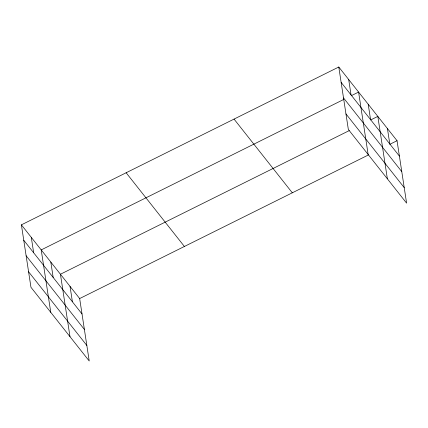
<?xml version="1.0" encoding="UTF-8"?>
<svg xmlns="http://www.w3.org/2000/svg" width="428" height="428" viewBox="0 0 428 428"><rect width="100%" height="100%" fill="white"/><g stroke="black" fill="none" stroke-linecap="round" stroke-linejoin="round"><path stroke-width="0.64" d="M21.4 224.85L79.662 298.557L89.217 360.991L30.955 287.284L21.4 224.85L338.783 67.009L397.045 140.716L406.6 203.15L348.339 129.443L338.783 67.009M343.716 99.467L41.211 249.909L50.761 312.344M351.452 95.621L358.594 92.068L368.144 154.503M349.253 130.599L60.434 274.236L69.989 336.67M370.68 119.947L377.822 116.395L387.372 178.829M79.662 298.557L368.481 154.925M389.903 144.268L397.045 140.716M341.137 82.395L399.399 156.108M343.513 97.921L401.774 171.633M345.963 113.918L404.225 187.625M234.046 119.096L292.308 192.803M126.137 172.762L184.398 246.469M23.754 240.236L82.016 313.949M26.129 255.762L84.391 329.474M28.58 271.759L86.841 345.466M387.431 128.555L389.79 143.942M368.208 104.229L370.562 119.621M348.686 79.538L351.046 94.925M70.048 286.396L72.402 301.783M50.825 262.07L53.179 277.462M31.303 237.38L33.657 252.766"/></g></svg>
